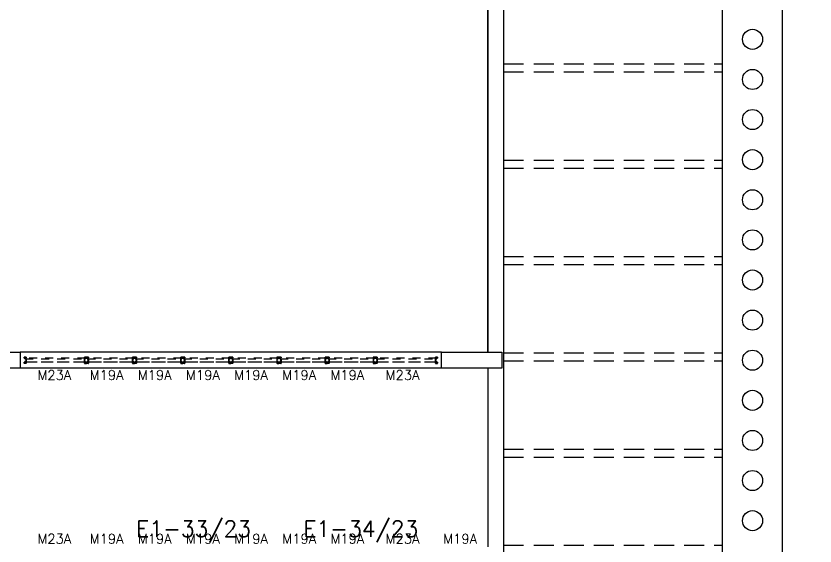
# Model space of a CAD drawing. Header units: millimetres. Extents: x 1887 to 2405, y 1100 to 1335.
# Drawn here: x 2247.91 to 2257.86, y 1187.21 to 1193.81 of the extents above; entities that cross this region are included whole.
import ezdxf

# ---------------------------------------------------------------- set-up
doc = ezdxf.new("R2010")
doc.units = ezdxf.units.MM
doc.linetypes.add('HIDDEN', pattern=[0.375, 0.25, -0.125])
for name, color, linetype in [('AR-ALV', 2, 'Continuous'), ('AR-ESQ', 1, 'Continuous'), ('AR-ESTC', 3, 'Continuous'), ('AR-ESTC-V', 2, 'Continuous'), ('AR-ESTMA-C', 3, 'Continuous'), ('AR-TALUDE', 1, 'Continuous'), ('AR-TXTESQ1-CONG', 1, 'Continuous'), ('DT-ESQ-PROJ', 1, 'HIDDEN'), ('ENDEREÇO', 2, 'Continuous'), ('PG-PROJ', 1, 'HIDDEN')]:
    doc.layers.add(name, color=color, linetype=linetype)
doc.styles.add('S12', font='simplex.shx', dxfattribs={"width": 1.1, "height": 0.12})
doc.styles.add('UNB1-100', font='simplex.shx', dxfattribs={"height": 0.2})

# ---------------------------------------------------------------- blocks, each defined once
blk = doc.blocks.new('EF142-P')
at = {"layer": 'DT-ESQ-PROJ', "color": 1, "ltscale": 0.1}
for points in [[(0.025, -0.1035), (0.025, -0.1135, -0.414214), (0.0235, -0.115), (0.0015, -0.115, -0.414214), (0, -0.1135), (0, -0.1), (0.0015, -0.1), (0.0015, -0.113, 0.414214), (0.002, -0.1135), (0.023, -0.1135, 0.414214), (0.0235, -0.113), (0.0235, -0.1035), (0.0105, -0.1035, -0.414214), (0.009, -0.102), (0.009, -0.092, -0.414214), (0.0105, -0.0905), (0.0235, -0.0905), (0.0235, -0.0595), (0.0105, -0.0595, -0.414214), (0.009, -0.058), (0.009, -0.048, -0.414214), (0.0105, -0.0465), (0.0235, -0.0465), (0.0235, -0.037, 0.414214), (0.023, -0.0365), (0.002, -0.0365, 0.414214), (0.0015, -0.037), (0.0015, -0.05), (0, -0.05), (0, -0.0365, -0.414214), (0.0015, -0.035), (0.0235, -0.035, -0.414214), (0.025, -0.0365), (0.025, -0.0465, -0.414214), (0.0235, -0.048), (0.0105, -0.048), (0.0105, -0.058), (0.0235, -0.058), (0.0235, -0.058, -0.414214), (0.025, -0.0595), (0.025, -0.0905, -0.414214), (0.0235, -0.092), (0.0235, -0.092), (0.0105, -0.092), (0.0105, -0.102), (0.0235, -0.102, -0.414214)], [(0.75, -0.1035), (0.75, -0.1135, 0.414214), (0.7515, -0.115), (0.7735, -0.115, 0.414214), (0.775, -0.1135), (0.775, -0.1), (0.7735, -0.1), (0.7735, -0.113, -0.414214), (0.773, -0.1135), (0.752, -0.1135, -0.414214), (0.7515, -0.113), (0.7515, -0.1035), (0.7645, -0.1035, 0.414214), (0.766, -0.102), (0.766, -0.092, 0.414214), (0.7645, -0.0905), (0.7515, -0.0905), (0.7515, -0.0595), (0.7645, -0.0595, 0.414214), (0.766, -0.058), (0.766, -0.048, 0.414214), (0.7645, -0.0465), (0.7515, -0.0465), (0.7515, -0.037, -0.414214), (0.752, -0.0365), (0.773, -0.0365, -0.414214), (0.7735, -0.037), (0.7735, -0.05), (0.775, -0.05), (0.775, -0.0365, 0.414214), (0.7735, -0.035), (0.7515, -0.035, 0.414214), (0.75, -0.0365), (0.75, -0.0465, 0.414214), (0.7515, -0.048), (0.7645, -0.048), (0.7645, -0.058), (0.7515, -0.058), (0.7515, -0.058, 0.414214), (0.75, -0.0595), (0.75, -0.0905, 0.414214), (0.7515, -0.092), (0.7515, -0.092), (0.7645, -0.092), (0.7645, -0.102), (0.7515, -0.102, 0.414214)], [(0.8, -0.1035), (0.8, -0.1135, -0.414214), (0.7985, -0.115), (0.7765, -0.115, -0.414214), (0.775, -0.1135), (0.775, -0.1), (0.7765, -0.1), (0.7765, -0.113, 0.414214), (0.777, -0.1135), (0.798, -0.1135, 0.414214), (0.7985, -0.113), (0.7985, -0.1035), (0.7855, -0.1035, -0.414214), (0.784, -0.102), (0.784, -0.092, -0.414214), (0.7855, -0.0905), (0.7985, -0.0905), (0.7985, -0.0595), (0.7855, -0.0595, -0.414214), (0.784, -0.058), (0.784, -0.048, -0.414214), (0.7855, -0.0465), (0.7985, -0.0465), (0.7985, -0.037, 0.414214), (0.798, -0.0365), (0.777, -0.0365, 0.414214), (0.7765, -0.037), (0.7765, -0.05), (0.775, -0.05), (0.775, -0.0365, -0.414214), (0.7765, -0.035), (0.7985, -0.035, -0.414214), (0.8, -0.0365), (0.8, -0.0465, -0.414214), (0.7985, -0.048), (0.7855, -0.048), (0.7855, -0.058), (0.7985, -0.058), (0.7985, -0.058, -0.414214), (0.8, -0.0595), (0.8, -0.0905, -0.414214), (0.7985, -0.092), (0.7985, -0.092), (0.7855, -0.092), (0.7855, -0.102), (0.7985, -0.102, -0.414214)], [(1.35, -0.1035), (1.35, -0.1135, 0.414214), (1.3515, -0.115), (1.3735, -0.115, 0.414214), (1.375, -0.1135), (1.375, -0.1), (1.3735, -0.1), (1.3735, -0.113, -0.414214), (1.373, -0.1135), (1.352, -0.1135, -0.414214), (1.3515, -0.113), (1.3515, -0.1035), (1.3645, -0.1035, 0.414214), (1.366, -0.102), (1.366, -0.092, 0.414214), (1.3645, -0.0905), (1.3515, -0.0905), (1.3515, -0.0595), (1.3645, -0.0595, 0.414214), (1.366, -0.058), (1.366, -0.048, 0.414214), (1.3645, -0.0465), (1.3515, -0.0465), (1.3515, -0.037, -0.414214), (1.352, -0.0365), (1.373, -0.0365, -0.414214), (1.3735, -0.037), (1.3735, -0.05), (1.375, -0.05), (1.375, -0.0365, 0.414214), (1.3735, -0.035), (1.3515, -0.035, 0.414214), (1.35, -0.0365), (1.35, -0.0465, 0.414214), (1.3515, -0.048), (1.3645, -0.048), (1.3645, -0.058), (1.3515, -0.058), (1.3515, -0.058, 0.414214), (1.35, -0.0595), (1.35, -0.0905, 0.414214), (1.3515, -0.092), (1.3515, -0.092), (1.3645, -0.092), (1.3645, -0.102), (1.3515, -0.102, 0.414214)], [(1.4, -0.1035), (1.4, -0.1135, -0.414214), (1.3985, -0.115), (1.3765, -0.115, -0.414214), (1.375, -0.1135), (1.375, -0.1), (1.3765, -0.1), (1.3765, -0.113, 0.414214), (1.377, -0.1135), (1.398, -0.1135, 0.414214), (1.3985, -0.113), (1.3985, -0.1035), (1.3855, -0.1035, -0.414214), (1.384, -0.102), (1.384, -0.092, -0.414214), (1.3855, -0.0905), (1.3985, -0.0905), (1.3985, -0.0595), (1.3855, -0.0595, -0.414214), (1.384, -0.058), (1.384, -0.048, -0.414214), (1.3855, -0.0465), (1.3985, -0.0465), (1.3985, -0.037, 0.414214), (1.398, -0.0365), (1.377, -0.0365, 0.414214), (1.3765, -0.037), (1.3765, -0.05), (1.375, -0.05), (1.375, -0.0365, -0.414214), (1.3765, -0.035), (1.3985, -0.035, -0.414214), (1.4, -0.0365), (1.4, -0.0465, -0.414214), (1.3985, -0.048), (1.3855, -0.048), (1.3855, -0.058), (1.3985, -0.058), (1.3985, -0.058, -0.414214), (1.4, -0.0595), (1.4, -0.0905, -0.414214), (1.3985, -0.092), (1.3985, -0.092), (1.3855, -0.092), (1.3855, -0.102), (1.3985, -0.102, -0.414214)], [(1.95, -0.1035), (1.95, -0.1135, 0.414214), (1.9515, -0.115), (1.9735, -0.115, 0.414214), (1.975, -0.1135), (1.975, -0.1), (1.9735, -0.1), (1.9735, -0.113, -0.414214), (1.973, -0.1135), (1.952, -0.1135, -0.414214), (1.9515, -0.113), (1.9515, -0.1035), (1.9645, -0.1035, 0.414214), (1.966, -0.102), (1.966, -0.092, 0.414214), (1.9645, -0.0905), (1.9515, -0.0905), (1.9515, -0.0595), (1.9645, -0.0595, 0.414214), (1.966, -0.058), (1.966, -0.048, 0.414214), (1.9645, -0.0465), (1.9515, -0.0465), (1.9515, -0.037, -0.414214), (1.952, -0.0365), (1.973, -0.0365, -0.414214), (1.9735, -0.037), (1.9735, -0.05), (1.975, -0.05), (1.975, -0.0365, 0.414214), (1.9735, -0.035), (1.9515, -0.035, 0.414214), (1.95, -0.0365), (1.95, -0.0465, 0.414214), (1.9515, -0.048), (1.9645, -0.048), (1.9645, -0.058), (1.9515, -0.058), (1.9515, -0.058, 0.414214), (1.95, -0.0595), (1.95, -0.0905, 0.414214), (1.9515, -0.092), (1.9515, -0.092), (1.9645, -0.092), (1.9645, -0.102), (1.9515, -0.102, 0.414214)], [(2, -0.1035), (2, -0.1135, -0.414214), (1.9985, -0.115), (1.9765, -0.115, -0.414214), (1.975, -0.1135), (1.975, -0.1), (1.9765, -0.1), (1.9765, -0.113, 0.414214), (1.977, -0.1135), (1.998, -0.1135, 0.414214), (1.9985, -0.113), (1.9985, -0.1035), (1.9855, -0.1035, -0.414214), (1.984, -0.102), (1.984, -0.092, -0.414214), (1.9855, -0.0905), (1.9985, -0.0905), (1.9985, -0.0595), (1.9855, -0.0595, -0.414214), (1.984, -0.058), (1.984, -0.048, -0.414214), (1.9855, -0.0465), (1.9985, -0.0465), (1.9985, -0.037, 0.414214), (1.998, -0.0365), (1.977, -0.0365, 0.414214), (1.9765, -0.037), (1.9765, -0.05), (1.975, -0.05), (1.975, -0.0365, -0.414214), (1.9765, -0.035), (1.9985, -0.035, -0.414214), (2, -0.0365), (2, -0.0465, -0.414214), (1.9985, -0.048), (1.9855, -0.048), (1.9855, -0.058), (1.9985, -0.058), (1.9985, -0.058, -0.414214), (2, -0.0595), (2, -0.0905, -0.414214), (1.9985, -0.092), (1.9985, -0.092), (1.9855, -0.092), (1.9855, -0.102), (1.9985, -0.102, -0.414214)], [(2.55, -0.1035), (2.55, -0.1135, 0.414214), (2.5515, -0.115), (2.5735, -0.115, 0.414214), (2.575, -0.1135), (2.575, -0.1), (2.5735, -0.1), (2.5735, -0.113, -0.414214), (2.573, -0.1135), (2.552, -0.1135, -0.414214), (2.5515, -0.113), (2.5515, -0.1035), (2.5645, -0.1035, 0.414214), (2.566, -0.102), (2.566, -0.092, 0.414214), (2.5645, -0.0905), (2.5515, -0.0905), (2.5515, -0.0595), (2.5645, -0.0595, 0.414214), (2.566, -0.058), (2.566, -0.048, 0.414214), (2.5645, -0.0465), (2.5515, -0.0465), (2.5515, -0.037, -0.414214), (2.552, -0.0365), (2.573, -0.0365, -0.414214), (2.5735, -0.037), (2.5735, -0.05), (2.575, -0.05), (2.575, -0.0365, 0.414214), (2.5735, -0.035), (2.5515, -0.035, 0.414214), (2.55, -0.0365), (2.55, -0.0465, 0.414214), (2.5515, -0.048), (2.5645, -0.048), (2.5645, -0.058), (2.5515, -0.058), (2.5515, -0.058, 0.414214), (2.55, -0.0595), (2.55, -0.0905, 0.414214), (2.5515, -0.092), (2.5515, -0.092), (2.5645, -0.092), (2.5645, -0.102), (2.5515, -0.102, 0.414214)], [(2.6, -0.1035), (2.6, -0.1135, -0.414214), (2.5985, -0.115), (2.5765, -0.115, -0.414214), (2.575, -0.1135), (2.575, -0.1), (2.5765, -0.1), (2.5765, -0.113, 0.414214), (2.577, -0.1135), (2.598, -0.1135, 0.414214), (2.5985, -0.113), (2.5985, -0.1035), (2.5855, -0.1035, -0.414214), (2.584, -0.102), (2.584, -0.092, -0.414214), (2.5855, -0.0905), (2.5985, -0.0905), (2.5985, -0.0595), (2.5855, -0.0595, -0.414214), (2.584, -0.058), (2.584, -0.048, -0.414214), (2.5855, -0.0465), (2.5985, -0.0465), (2.5985, -0.037, 0.414214), (2.598, -0.0365), (2.577, -0.0365, 0.414214), (2.5765, -0.037), (2.5765, -0.05), (2.575, -0.05), (2.575, -0.0365, -0.414214), (2.5765, -0.035), (2.5985, -0.035, -0.414214), (2.6, -0.0365), (2.6, -0.0465, -0.414214), (2.5985, -0.048), (2.5855, -0.048), (2.5855, -0.058), (2.5985, -0.058), (2.5985, -0.058, -0.414214), (2.6, -0.0595), (2.6, -0.0905, -0.414214), (2.5985, -0.092), (2.5985, -0.092), (2.5855, -0.092), (2.5855, -0.102), (2.5985, -0.102, -0.414214)], [(3.15, -0.1035), (3.15, -0.1135, 0.414214), (3.1515, -0.115), (3.1735, -0.115, 0.414214), (3.175, -0.1135), (3.175, -0.1), (3.1735, -0.1), (3.1735, -0.113, -0.414214), (3.173, -0.1135), (3.152, -0.1135, -0.414214), (3.1515, -0.113), (3.1515, -0.1035), (3.1645, -0.1035, 0.414214), (3.166, -0.102), (3.166, -0.092, 0.414214), (3.1645, -0.0905), (3.1515, -0.0905), (3.1515, -0.0595), (3.1645, -0.0595, 0.414214), (3.166, -0.058), (3.166, -0.048, 0.414214), (3.1645, -0.0465), (3.1515, -0.0465), (3.1515, -0.037, -0.414214), (3.152, -0.0365), (3.173, -0.0365, -0.414214), (3.1735, -0.037), (3.1735, -0.05), (3.175, -0.05), (3.175, -0.0365, 0.414214), (3.1735, -0.035), (3.1515, -0.035, 0.414214), (3.15, -0.0365), (3.15, -0.0465, 0.414214), (3.1515, -0.048), (3.1645, -0.048), (3.1645, -0.058), (3.1515, -0.058), (3.1515, -0.058, 0.414214), (3.15, -0.0595), (3.15, -0.0905, 0.414214), (3.1515, -0.092), (3.1515, -0.092), (3.1645, -0.092), (3.1645, -0.102), (3.1515, -0.102, 0.414214)], [(3.2, -0.1035), (3.2, -0.1135, -0.414214), (3.1985, -0.115), (3.1765, -0.115, -0.414214), (3.175, -0.1135), (3.175, -0.1), (3.1765, -0.1), (3.1765, -0.113, 0.414214), (3.177, -0.1135), (3.198, -0.1135, 0.414214), (3.1985, -0.113), (3.1985, -0.1035), (3.1855, -0.1035, -0.414214), (3.184, -0.102), (3.184, -0.092, -0.414214), (3.1855, -0.0905), (3.1985, -0.0905), (3.1985, -0.0595), (3.1855, -0.0595, -0.414214), (3.184, -0.058), (3.184, -0.048, -0.414214), (3.1855, -0.0465), (3.1985, -0.0465), (3.1985, -0.037, 0.414214), (3.198, -0.0365), (3.177, -0.0365, 0.414214), (3.1765, -0.037), (3.1765, -0.05), (3.175, -0.05), (3.175, -0.0365, -0.414214), (3.1765, -0.035), (3.1985, -0.035, -0.414214), (3.2, -0.0365), (3.2, -0.0465, -0.414214), (3.1985, -0.048), (3.1855, -0.048), (3.1855, -0.058), (3.1985, -0.058), (3.1985, -0.058, -0.414214), (3.2, -0.0595), (3.2, -0.0905, -0.414214), (3.1985, -0.092), (3.1985, -0.092), (3.1855, -0.092), (3.1855, -0.102), (3.1985, -0.102, -0.414214)], [(3.75, -0.1035), (3.75, -0.1135, 0.414214), (3.7515, -0.115), (3.7735, -0.115, 0.414214), (3.775, -0.1135), (3.775, -0.1), (3.7735, -0.1), (3.7735, -0.113, -0.414214), (3.773, -0.1135), (3.752, -0.1135, -0.414214), (3.7515, -0.113), (3.7515, -0.1035), (3.7645, -0.1035, 0.414214), (3.766, -0.102), (3.766, -0.092, 0.414214), (3.7645, -0.0905), (3.7515, -0.0905), (3.7515, -0.0595), (3.7645, -0.0595, 0.414214), (3.766, -0.058), (3.766, -0.048, 0.414214), (3.7645, -0.0465), (3.7515, -0.0465), (3.7515, -0.037, -0.414214), (3.752, -0.0365), (3.773, -0.0365, -0.414214), (3.7735, -0.037), (3.7735, -0.05), (3.775, -0.05), (3.775, -0.0365, 0.414214), (3.7735, -0.035), (3.7515, -0.035, 0.414214), (3.75, -0.0365), (3.75, -0.0465, 0.414214), (3.7515, -0.048), (3.7645, -0.048), (3.7645, -0.058), (3.7515, -0.058), (3.7515, -0.058, 0.414214), (3.75, -0.0595), (3.75, -0.0905, 0.414214), (3.7515, -0.092), (3.7515, -0.092), (3.7645, -0.092), (3.7645, -0.102), (3.7515, -0.102, 0.414214)], [(3.8, -0.1035), (3.8, -0.1135, -0.414214), (3.7985, -0.115), (3.7765, -0.115, -0.414214), (3.775, -0.1135), (3.775, -0.1), (3.7765, -0.1), (3.7765, -0.113, 0.414214), (3.777, -0.1135), (3.798, -0.1135, 0.414214), (3.7985, -0.113), (3.7985, -0.1035), (3.7855, -0.1035, -0.414214), (3.784, -0.102), (3.784, -0.092, -0.414214), (3.7855, -0.0905), (3.7985, -0.0905), (3.7985, -0.0595), (3.7855, -0.0595, -0.414214), (3.784, -0.058), (3.784, -0.048, -0.414214), (3.7855, -0.0465), (3.7985, -0.0465), (3.7985, -0.037, 0.414214), (3.798, -0.0365), (3.777, -0.0365, 0.414214), (3.7765, -0.037), (3.7765, -0.05), (3.775, -0.05), (3.775, -0.0365, -0.414214), (3.7765, -0.035), (3.7985, -0.035, -0.414214), (3.8, -0.0365), (3.8, -0.0465, -0.414214), (3.7985, -0.048), (3.7855, -0.048), (3.7855, -0.058), (3.7985, -0.058), (3.7985, -0.058, -0.414214), (3.8, -0.0595), (3.8, -0.0905, -0.414214), (3.7985, -0.092), (3.7985, -0.092), (3.7855, -0.092), (3.7855, -0.102), (3.7985, -0.102, -0.414214)], [(4.35, -0.1035), (4.35, -0.1135, 0.414214), (4.3515, -0.115), (4.3735, -0.115, 0.414214), (4.375, -0.1135), (4.375, -0.1), (4.3735, -0.1), (4.3735, -0.113, -0.414214), (4.373, -0.1135), (4.352, -0.1135, -0.414214), (4.3515, -0.113), (4.3515, -0.1035), (4.3645, -0.1035, 0.414214), (4.366, -0.102), (4.366, -0.092, 0.414214), (4.3645, -0.0905), (4.3515, -0.0905), (4.3515, -0.0595), (4.3645, -0.0595, 0.414214), (4.366, -0.058), (4.366, -0.048, 0.414214), (4.3645, -0.0465), (4.3515, -0.0465), (4.3515, -0.037, -0.414214), (4.352, -0.0365), (4.373, -0.0365, -0.414214), (4.3735, -0.037), (4.3735, -0.05), (4.375, -0.05), (4.375, -0.0365, 0.414214), (4.3735, -0.035), (4.3515, -0.035, 0.414214), (4.35, -0.0365), (4.35, -0.0465, 0.414214), (4.3515, -0.048), (4.3645, -0.048), (4.3645, -0.058), (4.3515, -0.058), (4.3515, -0.058, 0.414214), (4.35, -0.0595), (4.35, -0.0905, 0.414214), (4.3515, -0.092), (4.3515, -0.092), (4.3645, -0.092), (4.3645, -0.102), (4.3515, -0.102, 0.414214)], [(4.4, -0.1035), (4.4, -0.1135, -0.414214), (4.3985, -0.115), (4.3765, -0.115, -0.414214), (4.375, -0.1135), (4.375, -0.1), (4.3765, -0.1), (4.3765, -0.113, 0.414214), (4.377, -0.1135), (4.398, -0.1135, 0.414214), (4.3985, -0.113), (4.3985, -0.1035), (4.3855, -0.1035, -0.414214), (4.384, -0.102), (4.384, -0.092, -0.414214), (4.3855, -0.0905), (4.3985, -0.0905), (4.3985, -0.0595), (4.3855, -0.0595, -0.414214), (4.384, -0.058), (4.384, -0.048, -0.414214), (4.3855, -0.0465), (4.3985, -0.0465), (4.3985, -0.037, 0.414214), (4.398, -0.0365), (4.377, -0.0365, 0.414214), (4.3765, -0.037), (4.3765, -0.05), (4.375, -0.05), (4.375, -0.0365, -0.414214), (4.3765, -0.035), (4.3985, -0.035, -0.414214), (4.4, -0.0365), (4.4, -0.0465, -0.414214), (4.3985, -0.048), (4.3855, -0.048), (4.3855, -0.058), (4.3985, -0.058), (4.3985, -0.058, -0.414214), (4.4, -0.0595), (4.4, -0.0905, -0.414214), (4.3985, -0.092), (4.3985, -0.092), (4.3855, -0.092), (4.3855, -0.102), (4.3985, -0.102, -0.414214)], [(5.125, -0.1035), (5.125, -0.1135, 0.414214), (5.1265, -0.115), (5.1485, -0.115, 0.414214), (5.15, -0.1135), (5.15, -0.1), (5.1485, -0.1), (5.1485, -0.113, -0.414214), (5.148, -0.1135), (5.127, -0.1135, -0.414214), (5.1265, -0.113), (5.1265, -0.1035), (5.1395, -0.1035, 0.414214), (5.141, -0.102), (5.141, -0.092, 0.414214), (5.1395, -0.0905), (5.1265, -0.0905), (5.1265, -0.0595), (5.1395, -0.0595, 0.414214), (5.141, -0.058), (5.141, -0.048, 0.414214), (5.1395, -0.0465), (5.1265, -0.0465), (5.1265, -0.037, -0.414214), (5.127, -0.0365), (5.148, -0.0365, -0.414214), (5.1485, -0.037), (5.1485, -0.05), (5.15, -0.05), (5.15, -0.0365, 0.414214), (5.1485, -0.035), (5.1265, -0.035, 0.414214), (5.125, -0.0365), (5.125, -0.0465, 0.414214), (5.1265, -0.048), (5.1395, -0.048), (5.1395, -0.058), (5.1265, -0.058), (5.1265, -0.058, 0.414214), (5.125, -0.0595), (5.125, -0.0905, 0.414214), (5.1265, -0.092), (5.1265, -0.092), (5.1395, -0.092), (5.1395, -0.102), (5.1265, -0.102, 0.414214)]]:
    blk.add_lwpolyline(points, format="xyb", close=True, dxfattribs=at)
for points in [[(0.7625, -0.056), (0.7625, -0.05), (0.0125, -0.05), (0.0125, -0.056)], [(0.7625, -0.094), (0.7625, -0.1), (0.0125, -0.1), (0.0125, -0.094)], [(1.3625, -0.056), (1.3625, -0.05), (0.7875, -0.05), (0.7875, -0.056)], [(1.3625, -0.094), (1.3625, -0.1), (0.7875, -0.1), (0.7875, -0.094)], [(1.9625, -0.056), (1.9625, -0.05), (1.3875, -0.05), (1.3875, -0.056)], [(1.9625, -0.094), (1.9625, -0.1), (1.3875, -0.1), (1.3875, -0.094)], [(2.5625, -0.056), (2.5625, -0.05), (1.9875, -0.05), (1.9875, -0.056)], [(2.5625, -0.094), (2.5625, -0.1), (1.9875, -0.1), (1.9875, -0.094)], [(3.1625, -0.056), (3.1625, -0.05), (2.5875, -0.05), (2.5875, -0.056)], [(3.1625, -0.094), (3.1625, -0.1), (2.5875, -0.1), (2.5875, -0.094)], [(3.7625, -0.056), (3.7625, -0.05), (3.1875, -0.05), (3.1875, -0.056)], [(3.7625, -0.094), (3.7625, -0.1), (3.1875, -0.1), (3.1875, -0.094)], [(4.3625, -0.056), (4.3625, -0.05), (3.7875, -0.05), (3.7875, -0.056)], [(4.3625, -0.094), (4.3625, -0.1), (3.7875, -0.1), (3.7875, -0.094)], [(5.1375, -0.056), (5.1375, -0.05), (4.3875, -0.05), (4.3875, -0.056)], [(5.1375, -0.094), (5.1375, -0.1), (4.3875, -0.1), (4.3875, -0.094)]]:
    blk.add_lwpolyline(points, close=True, dxfattribs=at)

msp = doc.modelspace()

# ---------------------------------------------------------------- linework, layer by layer
at = {"layer": 'AR-ALV'}
for p, q in [((2253.7847, 1196.6485), (2253.7847, 1189.6235)), ((2253.7847, 1189.6235), (2253.7847, 1196.6485)), ((2253.9847, 1182.3985), (2253.9847, 1196.6485)), ((2253.2097, 1189.6235), (2247.9597, 1189.6235)), ((2253.2097, 1189.4235), (2247.9597, 1189.4235)), ((2253.7847, 1189.4235), (2253.7847, 1187.1985))]:
    msp.add_line(p, q, dxfattribs=at)
at = {"layer": 'AR-ESTC'}
for points in [[(2247.2097, 1189.6235), (2247.9597, 1189.6235), (2247.9597, 1189.4235), (2247.2097, 1189.4235)], [(2253.2097, 1189.6235), (2253.9597, 1189.6235), (2253.9597, 1189.4235), (2253.2097, 1189.4235)]]:
    msp.add_lwpolyline(points, close=True, dxfattribs=at)
at = {"layer": 'AR-ESTC-V'}
for p, q in [((2256.708, 1196.9985), (2256.708, 1179.0484)), ((2257.458, 1179.0484), (2257.458, 1196.9985))]:
    msp.add_line(p, q, dxfattribs=at)
at = {"layer": 'AR-ESTMA-C', "ltscale": 0.25}
for centre in [(2257.0847, 1193.5234), (2257.0847, 1193.0234), (2257.0847, 1192.5234), (2257.0847, 1192.0234), (2257.0847, 1191.5234), (2257.0847, 1191.0234), (2257.0847, 1190.5234), (2257.0847, 1190.0234), (2257.0847, 1189.5234), (2257.0847, 1189.0234), (2257.0847, 1188.5234), (2257.0847, 1188.0234), (2257.0847, 1187.5234)]:
    msp.add_circle(centre, 0.125, dxfattribs=at)
at = {"layer": 'AR-TALUDE'}
msp.add_open_spline([(2209.6023, 1181.907), (2210.1055, 1175.4093), (2212.7919, 1160.4134), (2230.1765, 1147.2677), (2241.402, 1149.9808), (2249.6832, 1155.6803), (2256.8602, 1168.1826), (2261.8663, 1179.1126), (2266.4303, 1187.8269), (2268.4755, 1193.7303)], degree=3, knots=[0.874603, 0.874603, 0.874603, 0.874603, 13.033613, 24.300817, 33.994288, 45.623477, 57.311406, 66.544355, 85.146679, 85.146679, 85.146679, 85.146679], dxfattribs=at)
at = {"layer": 'PG-PROJ'}
for p, q in [((2253.983, 1193.2165), (2256.708, 1193.2165)), ((2253.983, 1193.1165), (2256.708, 1193.1165)), ((2253.983, 1192.0165), (2256.708, 1192.0165)), ((2253.983, 1191.9165), (2256.708, 1191.9165)), ((2253.983, 1190.8165), (2256.708, 1190.8165)), ((2253.983, 1190.7165), (2256.708, 1190.7165)), ((2253.983, 1189.6165), (2256.708, 1189.6165)), ((2253.983, 1189.5165), (2256.708, 1189.5165)), ((2253.983, 1188.4165), (2256.708, 1188.4165)), ((2253.983, 1188.3165), (2256.708, 1188.3165)), ((2253.983, 1187.2165), (2256.708, 1187.2165))]:
    msp.add_line(p, q, dxfattribs=at)

# ---------------------------------------------------------------- block references
at = {"layer": 'AR-ESQ'}
msp.add_blockref('EF142-P', (2248.0097, 1189.5985), dxfattribs=at)

# ---------------------------------------------------------------- texts
at = {"layer": 'AR-TXTESQ1-CONG', "style": 'S12'}
for s, p in [('M23A', (2248.1748, 1189.2788)), ('M19A', (2248.8258, 1189.2788)), ('M19A', (2249.4258, 1189.2788)), ('M19A', (2250.0258, 1189.2788)), ('M19A', (2250.6258, 1189.2788)), ('M19A', (2251.2258, 1189.2788)), ('M19A', (2251.8258, 1189.2788)), ('M23A', (2252.5129, 1189.2788)), ('M23A', (2248.1748, 1187.2376)), ('M19A', (2248.8258, 1187.2376)), ('M19A', (2249.4258, 1187.2376)), ('M19A', (2250.0258, 1187.2376)), ('M19A', (2250.6258, 1187.2376)), ('M19A', (2251.2258, 1187.2376)), ('M19A', (2251.8258, 1187.2376)), ('M23A', (2252.5129, 1187.2376)), ('M19A', (2253.2308, 1187.2376))]:
    msp.add_text(s, height=0.12, dxfattribs=at).set_placement(p)
at = {"layer": 'ENDEREÇO', "style": 'UNB1-100'}
for s, p in [('E1-33/23', (2249.4041, 1187.3227)), ('E1-34/23', (2251.4877, 1187.3227))]:
    msp.add_text(s, height=0.2, dxfattribs=at).set_placement(p)

doc.saveas('drawing.dxf')
